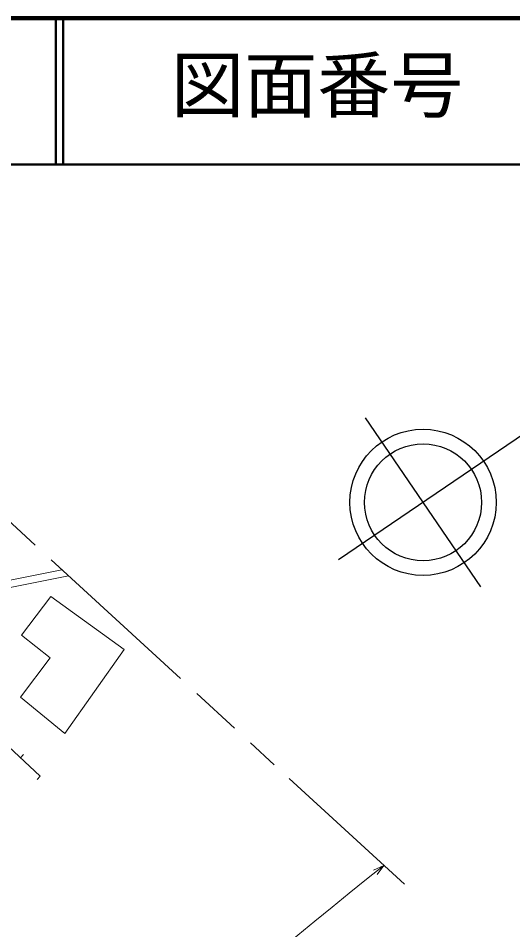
# Model space of a CAD drawing. Units: millimetres, scale not verified. Extents: x 40000 to 680000, y 20000 to 380000.
# Drawn here: x 506180 to 539994, y 317644 to 380000 of the extents above; entities that cross this region are included whole.
import ezdxf
from ezdxf.enums import TextEntityAlignment as Align

# ---------------------------------------------------------------- set-up
doc = ezdxf.new("R2010")
doc.units = ezdxf.units.MM
doc.header["$LTSCALE"] = 1000
doc.linetypes.add('CHAIN', pattern=[18.5, 12, -1.5, 3.5, -1.5])
for name, color, linetype, lineweight in [('M-BGD', 7, 'Continuous', 13), ('M-BMK', 2, 'CHAIN', 13), ('M-BMK-HTXT', 7, 'Continuous', 13), ('M-BMK-SRVR', 3, 'Continuous', 25), ('M-TTL', 2, 'Continuous', 140), ('M-TTL-LINE', 7, 'Continuous', 50), ('M-TTL-TXT', 7, 'Continuous', 13)]:
    doc.layers.add(name, color=color, linetype=linetype, lineweight=lineweight)
doc.styles.add('ＭＳ ゴシック', font='')
doc.styles.get('ＭＳ ゴシック').set_extended_font_data('MS Gothic')

msp = doc.modelspace()

# ---------------------------------------------------------------- linework, layer by layer
at = {"layer": 'M-BGD'}
for p, q in [((509168, 342275), (505411, 341513)), ((509623, 341857), (505632, 341048)), ((508410, 340443), (506397, 337795)), ((513426, 336817), (508410, 340443)), ((506397, 337795), (508368, 336250)), ((509363, 331067), (513426, 336817)), ((508368, 336250), (506342, 333550)), ((499553, 335765), (507681, 328144)), ((506342, 333550), (509363, 331067)), ((506326, 329414), (506531, 329633)), ((507681, 328144), (507475, 327925))]:
    msp.add_line(p, q, dxfattribs=at)
at = {"layer": 'M-BMK'}
msp.add_line((481200, 367980), (523683, 328934), dxfattribs=at)
at = {"layer": 'M-BMK-HTXT'}
for p, q in [((524714, 327987), (532585, 320753)), ((531180, 322044), (530479, 321718)), ((530715, 321427), (531180, 322044))]:
    msp.add_line(p, q, dxfattribs=at)
msp.add_arc((843248, -68614), 500000, 128.61877, 139.72083, dxfattribs=at)
at = {"layer": 'M-BMK-SRVR'}
for p, q in [((548738, 357016), (528075, 342943)), ((537801, 341098), (529920, 352669))]:
    msp.add_line(p, q, dxfattribs=at)
for radius in [5000, 4000]:
    msp.add_circle((533861, 346883), radius, dxfattribs=at)
at = {"layer": 'M-TTL'}
msp.add_line((680000, 380000), (40000, 380000), dxfattribs=at)
at = {"layer": 'M-TTL-LINE'}
for p, q in [((508747, 380000), (508747, 370000)), ((509247, 380000), (509247, 370000)), ((40000, 370000), (680000, 370000))]:
    msp.add_line(p, q, dxfattribs=at)

# ---------------------------------------------------------------- texts
at = {"layer": 'M-TTL-TXT', "style": 'ＭＳ ゴシック'}
msp.add_text('図面番号', height=3666, dxfattribs=at).set_placement((516622, 372500), align=Align.BOTTOM_LEFT)

doc.saveas('drawing.dxf')
